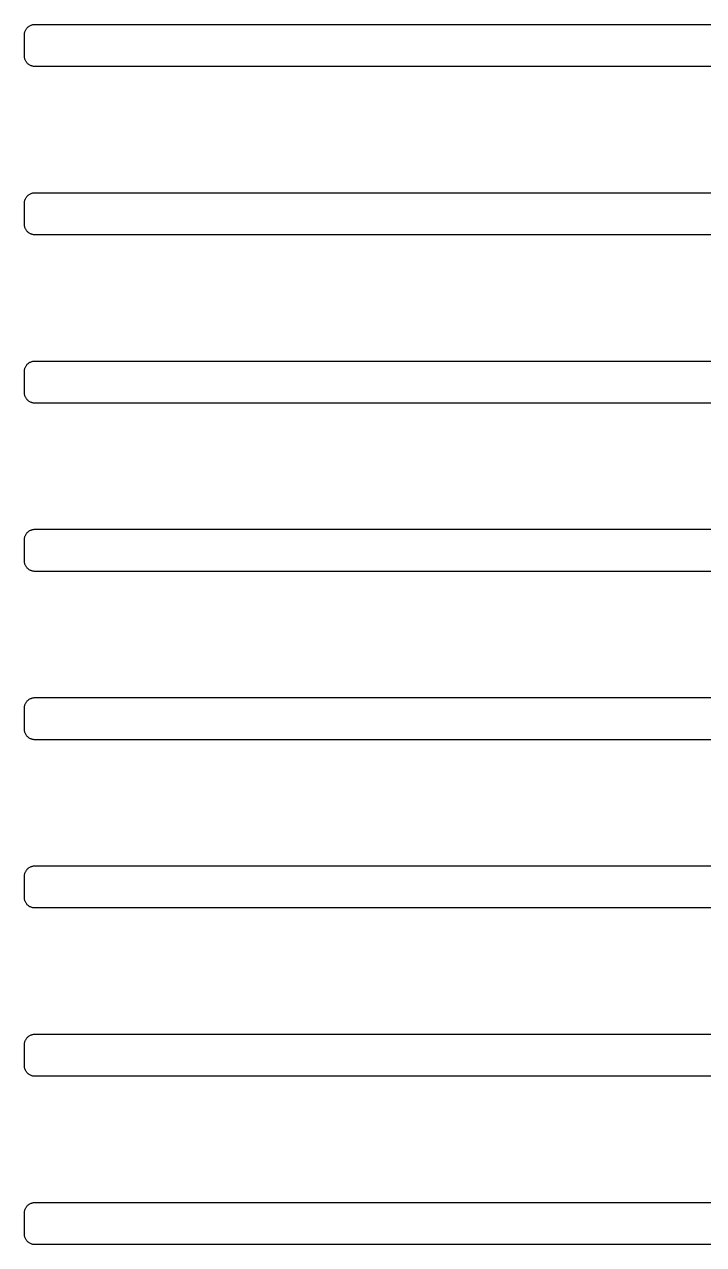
# Model space of a CAD drawing. Header units: metres. Extents: x -163 to 163, y -163 to 163.
# Drawn here: x -44.7 to -25.34, y -82.8 to -48 of the extents above; entities that cross this region are included whole.
import ezdxf

# ---------------------------------------------------------------- set-up
doc = ezdxf.new("R2010")
doc.units = ezdxf.units.M

msp = doc.modelspace()

# ---------------------------------------------------------------- linework, layer by layer
for p, q in [((-44.5267, -48.0275), (-44.5094, -48.02)), ((-44.5094, -48.02), (-44.4917, -48.0136)), ((-44.4917, -48.0136), (-44.4736, -48.0084)), ((-44.4736, -48.0084), (-44.4552, -48.0043)), ((-44.4552, -48.0043), (-44.4366, -48.0013)), ((-44.4366, -48.0013), (-44.4178, -47.9995)), ((-44.4178, -47.9995), (-44.3989, -47.9989)), ((-44.3989, -47.9989), (-17.3989, -47.9989)), ((-44.6989, -48.299), (-44.6983, -48.2801)), ((-44.6989, -48.8989), (-44.6989, -48.299)), ((-44.6983, -48.2801), (-44.6966, -48.2614)), ((-44.6966, -48.2614), (-44.6936, -48.2427)), ((-44.6936, -48.2427), (-44.6895, -48.2243)), ((-44.6895, -48.2243), (-44.6843, -48.2062)), ((-44.6843, -48.2062), (-44.6779, -48.1885)), ((-44.6779, -48.1885), (-44.6704, -48.1712)), ((-44.6704, -48.1712), (-44.6618, -48.1544)), ((-44.6618, -48.1544), (-44.6523, -48.1382)), ((-44.6523, -48.1382), (-44.6416, -48.1226)), ((-44.6416, -48.1226), (-44.6301, -48.1077)), ((-44.6301, -48.1077), (-44.6176, -48.0936)), ((-44.6176, -48.0936), (-44.6043, -48.0803)), ((-44.6043, -48.0803), (-44.5902, -48.0678)), ((-44.5902, -48.0678), (-44.5753, -48.0562)), ((-44.5753, -48.0562), (-44.5597, -48.0457)), ((-44.5597, -48.0457), (-44.5435, -48.0361)), ((-44.5435, -48.0361), (-44.5267, -48.0275)), ((-44.6983, -48.9178), (-44.6989, -48.8989)), ((-44.6966, -48.9366), (-44.6983, -48.9178)), ((-44.6936, -48.9552), (-44.6966, -48.9366)), ((-44.6895, -48.9736), (-44.6936, -48.9552)), ((-44.6843, -48.9917), (-44.6895, -48.9736)), ((-44.6779, -49.0094), (-44.6843, -48.9917)), ((-44.6704, -49.0267), (-44.6779, -49.0094)), ((-44.6618, -49.0435), (-44.6704, -49.0267)), ((-44.6523, -49.0597), (-44.6618, -49.0435)), ((-44.6416, -49.0753), (-44.6523, -49.0597)), ((-44.6301, -49.0902), (-44.6416, -49.0753)), ((-44.6176, -49.1043), (-44.6301, -49.0902)), ((-44.6043, -49.1176), (-44.6176, -49.1043)), ((-44.5902, -49.1301), (-44.6043, -49.1176)), ((-44.5753, -49.1416), (-44.5902, -49.1301)), ((-44.5597, -49.1523), (-44.5753, -49.1416)), ((-44.5435, -49.1618), (-44.5597, -49.1523)), ((-44.5267, -49.1704), (-44.5435, -49.1618)), ((-44.5094, -49.1779), (-44.5267, -49.1704)), ((-44.4917, -49.1843), (-44.5094, -49.1779)), ((-44.4736, -49.1895), (-44.4917, -49.1843)), ((-44.4552, -49.1936), (-44.4736, -49.1895)), ((-44.4366, -49.1966), (-44.4552, -49.1936)), ((-44.4178, -49.1983), (-44.4366, -49.1966)), ((-44.3989, -49.1989), (-44.4178, -49.1983)), ((-17.3989, -49.1989), (-44.3989, -49.1989)), ((-44.6301, -52.9077), (-44.6176, -52.8936)), ((-44.6176, -52.8936), (-44.6043, -52.8803)), ((-44.6043, -52.8803), (-44.5902, -52.8678)), ((-44.5902, -52.8678), (-44.5753, -52.8562)), ((-44.5753, -52.8562), (-44.5597, -52.8457)), ((-44.5597, -52.8457), (-44.5435, -52.8361)), ((-44.5435, -52.8361), (-44.5267, -52.8275)), ((-44.5267, -52.8275), (-44.5094, -52.82)), ((-44.5094, -52.82), (-44.4917, -52.8136)), ((-44.4917, -52.8136), (-44.4736, -52.8084)), ((-44.4736, -52.8084), (-44.4552, -52.8043)), ((-44.4552, -52.8043), (-44.4366, -52.8013)), ((-44.4366, -52.8013), (-44.4178, -52.7995)), ((-44.4178, -52.7995), (-44.3989, -52.799)), ((-44.3989, -52.799), (-17.3989, -52.799)), ((-44.6989, -53.099), (-44.6983, -53.0801)), ((-44.6989, -53.6989), (-44.6989, -53.099)), ((-44.6983, -53.0801), (-44.6966, -53.0614)), ((-44.6966, -53.0614), (-44.6936, -53.0427)), ((-44.6936, -53.0427), (-44.6895, -53.0243)), ((-44.6895, -53.0243), (-44.6843, -53.0062)), ((-44.6843, -53.0062), (-44.6779, -52.9885)), ((-44.6779, -52.9885), (-44.6704, -52.9712)), ((-44.6704, -52.9712), (-44.6618, -52.9544)), ((-44.6618, -52.9544), (-44.6523, -52.9382)), ((-44.6523, -52.9382), (-44.6416, -52.9226)), ((-44.6416, -52.9226), (-44.6301, -52.9077)), ((-44.6983, -53.7178), (-44.6989, -53.6989)), ((-44.6966, -53.7365), (-44.6983, -53.7178)), ((-44.6936, -53.7552), (-44.6966, -53.7365)), ((-44.6895, -53.7736), (-44.6936, -53.7552)), ((-44.6843, -53.7917), (-44.6895, -53.7736)), ((-44.6779, -53.8094), (-44.6843, -53.7917)), ((-44.6704, -53.8267), (-44.6779, -53.8094)), ((-44.6618, -53.8435), (-44.6704, -53.8267)), ((-44.6523, -53.8597), (-44.6618, -53.8435)), ((-44.6416, -53.8753), (-44.6523, -53.8597)), ((-44.6301, -53.8902), (-44.6416, -53.8753)), ((-44.6176, -53.9043), (-44.6301, -53.8902)), ((-44.6043, -53.9176), (-44.6176, -53.9043)), ((-44.5902, -53.9301), (-44.6043, -53.9176)), ((-44.5753, -53.9417), (-44.5902, -53.9301)), ((-44.5597, -53.9522), (-44.5753, -53.9417)), ((-44.5435, -53.9618), (-44.5597, -53.9522)), ((-44.5267, -53.9704), (-44.5435, -53.9618)), ((-44.5094, -53.9779), (-44.5267, -53.9704)), ((-44.4917, -53.9843), (-44.5094, -53.9779)), ((-44.4736, -53.9895), (-44.4917, -53.9843)), ((-44.4552, -53.9936), (-44.4736, -53.9895)), ((-44.4366, -53.9966), (-44.4552, -53.9936)), ((-44.4178, -53.9984), (-44.4366, -53.9966)), ((-44.3989, -53.9989), (-44.4178, -53.9984)), ((-17.3989, -53.9989), (-44.3989, -53.9989)), ((-44.6704, -57.7712), (-44.6618, -57.7544)), ((-44.6618, -57.7544), (-44.6523, -57.7382)), ((-44.6523, -57.7382), (-44.6416, -57.7226)), ((-44.6416, -57.7226), (-44.6301, -57.7077)), ((-44.6301, -57.7077), (-44.6176, -57.6936)), ((-44.6176, -57.6936), (-44.6043, -57.6803)), ((-44.6043, -57.6803), (-44.5902, -57.6678)), ((-44.5902, -57.6678), (-44.5753, -57.6562)), ((-44.5753, -57.6562), (-44.5597, -57.6456)), ((-44.5597, -57.6456), (-44.5435, -57.6361)), ((-44.5435, -57.6361), (-44.5267, -57.6275)), ((-44.5267, -57.6275), (-44.5094, -57.62)), ((-44.5094, -57.62), (-44.4917, -57.6136)), ((-44.4917, -57.6136), (-44.4736, -57.6084)), ((-44.4736, -57.6084), (-44.4552, -57.6043)), ((-44.4552, -57.6043), (-44.4366, -57.6013)), ((-44.4366, -57.6013), (-44.4178, -57.5995)), ((-44.4178, -57.5995), (-44.3989, -57.599)), ((-44.3989, -57.599), (-17.3989, -57.599)), ((-44.6989, -57.8989), (-44.6983, -57.8801)), ((-44.6989, -58.4989), (-44.6989, -57.8989)), ((-44.6983, -57.8801), (-44.6966, -57.8613)), ((-44.6966, -57.8613), (-44.6936, -57.8427)), ((-44.6936, -57.8427), (-44.6895, -57.8243)), ((-44.6895, -57.8243), (-44.6843, -57.8062)), ((-44.6843, -57.8062), (-44.6779, -57.7885)), ((-44.6779, -57.7885), (-44.6704, -57.7712)), ((-44.6983, -58.5178), (-44.6989, -58.4989)), ((-44.6966, -58.5365), (-44.6983, -58.5178)), ((-44.6936, -58.5552), (-44.6966, -58.5365)), ((-44.6895, -58.5735), (-44.6936, -58.5552)), ((-44.6843, -58.5917), (-44.6895, -58.5735)), ((-44.6779, -58.6094), (-44.6843, -58.5917)), ((-44.6704, -58.6267), (-44.6779, -58.6094)), ((-44.6618, -58.6435), (-44.6704, -58.6267)), ((-44.6523, -58.6597), (-44.6618, -58.6435)), ((-44.6416, -58.6753), (-44.6523, -58.6597)), ((-44.6301, -58.6902), (-44.6416, -58.6753)), ((-44.6176, -58.7043), (-44.6301, -58.6902)), ((-44.6043, -58.7176), (-44.6176, -58.7043)), ((-44.5902, -58.7301), (-44.6043, -58.7176)), ((-44.5753, -58.7417), (-44.5902, -58.7301)), ((-44.5597, -58.7522), (-44.5753, -58.7417)), ((-44.5435, -58.7618), (-44.5597, -58.7522)), ((-44.5267, -58.7704), (-44.5435, -58.7618)), ((-44.5094, -58.7779), (-44.5267, -58.7704)), ((-44.4917, -58.7843), (-44.5094, -58.7779)), ((-44.4736, -58.7895), (-44.4917, -58.7843)), ((-44.4552, -58.7936), (-44.4736, -58.7895)), ((-44.4366, -58.7966), (-44.4552, -58.7936)), ((-44.4178, -58.7984), (-44.4366, -58.7966)), ((-44.3989, -58.799), (-44.4178, -58.7984)), ((-17.3989, -58.799), (-44.3989, -58.799)), ((-44.6936, -62.6427), (-44.6895, -62.6243)), ((-44.6895, -62.6243), (-44.6843, -62.6062)), ((-44.6843, -62.6062), (-44.6779, -62.5885)), ((-44.6779, -62.5885), (-44.6704, -62.5712)), ((-44.6704, -62.5712), (-44.6618, -62.5544)), ((-44.6618, -62.5544), (-44.6523, -62.5382)), ((-44.6523, -62.5382), (-44.6416, -62.5226)), ((-44.6416, -62.5226), (-44.6301, -62.5077)), ((-44.6301, -62.5077), (-44.6176, -62.4936)), ((-44.6176, -62.4936), (-44.6043, -62.4803)), ((-44.6043, -62.4803), (-44.5902, -62.4678)), ((-44.5902, -62.4678), (-44.5753, -62.4562)), ((-44.5753, -62.4562), (-44.5597, -62.4456)), ((-44.5597, -62.4456), (-44.5435, -62.4361)), ((-44.5435, -62.4361), (-44.5267, -62.4275)), ((-44.5267, -62.4275), (-44.5094, -62.42)), ((-44.5094, -62.42), (-44.4917, -62.4136)), ((-44.4917, -62.4136), (-44.4736, -62.4084)), ((-44.4736, -62.4084), (-44.4552, -62.4043)), ((-44.4552, -62.4043), (-44.4366, -62.4013)), ((-44.4366, -62.4013), (-44.4178, -62.3995)), ((-44.4178, -62.3995), (-44.3989, -62.399)), ((-44.3989, -62.399), (-17.3989, -62.399)), ((-44.6989, -62.6989), (-44.6983, -62.6801)), ((-44.6989, -63.299), (-44.6989, -62.6989)), ((-44.6983, -62.6801), (-44.6966, -62.6613)), ((-44.6966, -62.6613), (-44.6936, -62.6427)), ((-44.6983, -63.3178), (-44.6989, -63.299)), ((-44.6966, -63.3365), (-44.6983, -63.3178)), ((-44.6936, -63.3552), (-44.6966, -63.3365)), ((-44.6895, -63.3736), (-44.6936, -63.3552)), ((-44.6843, -63.3916), (-44.6895, -63.3736)), ((-44.6779, -63.4094), (-44.6843, -63.3916)), ((-44.6704, -63.4267), (-44.6779, -63.4094)), ((-44.6618, -63.4435), (-44.6704, -63.4267)), ((-44.6523, -63.4597), (-44.6618, -63.4435)), ((-44.6416, -63.4753), (-44.6523, -63.4597)), ((-44.6301, -63.4902), (-44.6416, -63.4753)), ((-44.6176, -63.5043), (-44.6301, -63.4902)), ((-44.6043, -63.5176), (-44.6176, -63.5043)), ((-44.5902, -63.5301), (-44.6043, -63.5176)), ((-44.5753, -63.5417), (-44.5902, -63.5301)), ((-44.5597, -63.5522), (-44.5753, -63.5417)), ((-44.5435, -63.5618), (-44.5597, -63.5522)), ((-44.5267, -63.5704), (-44.5435, -63.5618)), ((-44.5094, -63.5779), (-44.5267, -63.5704)), ((-44.4917, -63.5843), (-44.5094, -63.5779)), ((-44.4736, -63.5895), (-44.4917, -63.5843)), ((-44.4552, -63.5936), (-44.4736, -63.5895)), ((-44.4366, -63.5966), (-44.4552, -63.5936)), ((-44.4178, -63.5984), (-44.4366, -63.5966)), ((-44.3989, -63.599), (-44.4178, -63.5984)), ((-17.3989, -63.599), (-44.3989, -63.599)), ((-44.6989, -67.4989), (-44.6983, -67.4801)), ((-44.6989, -68.099), (-44.6989, -67.4989)), ((-44.6983, -67.4801), (-44.6966, -67.4613)), ((-44.6966, -67.4613), (-44.6936, -67.4427)), ((-44.6936, -67.4427), (-44.6895, -67.4243)), ((-44.6895, -67.4243), (-44.6843, -67.4062)), ((-44.6843, -67.4062), (-44.6779, -67.3885)), ((-44.6779, -67.3885), (-44.6704, -67.3712)), ((-44.6704, -67.3712), (-44.6618, -67.3544)), ((-44.6618, -67.3544), (-44.6523, -67.3382)), ((-44.6523, -67.3382), (-44.6416, -67.3226)), ((-44.6416, -67.3226), (-44.6301, -67.3077)), ((-44.6301, -67.3077), (-44.6176, -67.2936)), ((-44.6176, -67.2936), (-44.6043, -67.2803)), ((-44.6043, -67.2803), (-44.5902, -67.2678)), ((-44.5902, -67.2678), (-44.5753, -67.2562)), ((-44.5753, -67.2562), (-44.5597, -67.2457)), ((-44.5597, -67.2457), (-44.5435, -67.2361)), ((-44.5435, -67.2361), (-44.5267, -67.2275)), ((-44.5267, -67.2275), (-44.5094, -67.22)), ((-44.5094, -67.22), (-44.4917, -67.2136)), ((-44.4917, -67.2136), (-44.4736, -67.2084)), ((-44.4736, -67.2084), (-44.4552, -67.2043)), ((-44.4552, -67.2043), (-44.4366, -67.2013)), ((-44.4366, -67.2013), (-44.4178, -67.1995)), ((-44.4178, -67.1995), (-44.3989, -67.1989)), ((-44.3989, -67.1989), (-17.3989, -67.1989)), ((-44.6983, -68.1178), (-44.6989, -68.099)), ((-44.6966, -68.1366), (-44.6983, -68.1178)), ((-44.6936, -68.1552), (-44.6966, -68.1366)), ((-44.6895, -68.1736), (-44.6936, -68.1552)), ((-44.6843, -68.1917), (-44.6895, -68.1736)), ((-44.6779, -68.2094), (-44.6843, -68.1917)), ((-44.6704, -68.2267), (-44.6779, -68.2094)), ((-44.6618, -68.2435), (-44.6704, -68.2267)), ((-44.6523, -68.2597), (-44.6618, -68.2435)), ((-44.6416, -68.2753), (-44.6523, -68.2597)), ((-44.6301, -68.2902), (-44.6416, -68.2753)), ((-44.6176, -68.3043), (-44.6301, -68.2902)), ((-44.6043, -68.3176), (-44.6176, -68.3043)), ((-44.5902, -68.3301), (-44.6043, -68.3176)), ((-44.5753, -68.3417), (-44.5902, -68.3301)), ((-44.5597, -68.3522), (-44.5753, -68.3417)), ((-44.5435, -68.3618), (-44.5597, -68.3522)), ((-44.5267, -68.3704), (-44.5435, -68.3618)), ((-44.5094, -68.3779), (-44.5267, -68.3704)), ((-44.4917, -68.3843), (-44.5094, -68.3779)), ((-44.4736, -68.3895), (-44.4917, -68.3843)), ((-44.4552, -68.3936), (-44.4736, -68.3895)), ((-44.4366, -68.3966), (-44.4552, -68.3936)), ((-44.4178, -68.3984), (-44.4366, -68.3966)), ((-44.3989, -68.399), (-44.4178, -68.3984)), ((-17.3989, -68.399), (-44.3989, -68.399)), ((-44.5597, -72.0457), (-44.5435, -72.0361)), ((-44.5435, -72.0361), (-44.5267, -72.0275)), ((-44.5267, -72.0275), (-44.5094, -72.02)), ((-44.5094, -72.02), (-44.4917, -72.0136)), ((-44.4917, -72.0136), (-44.4736, -72.0084)), ((-44.4736, -72.0084), (-44.4552, -72.0043)), ((-44.4552, -72.0043), (-44.4366, -72.0013)), ((-44.4366, -72.0013), (-44.4178, -71.9995)), ((-44.4178, -71.9995), (-44.3989, -71.9989)), ((-44.3989, -71.9989), (-17.3989, -71.9989)), ((-44.6989, -72.299), (-44.6983, -72.2801)), ((-44.6989, -72.899), (-44.6989, -72.299)), ((-44.6983, -72.2801), (-44.6966, -72.2614)), ((-44.6966, -72.2614), (-44.6936, -72.2427)), ((-44.6936, -72.2427), (-44.6895, -72.2243)), ((-44.6895, -72.2243), (-44.6843, -72.2063)), ((-44.6843, -72.2063), (-44.6779, -72.1885)), ((-44.6779, -72.1885), (-44.6704, -72.1712)), ((-44.6704, -72.1712), (-44.6618, -72.1544)), ((-44.6618, -72.1544), (-44.6523, -72.1382)), ((-44.6523, -72.1382), (-44.6416, -72.1226)), ((-44.6416, -72.1226), (-44.6301, -72.1077)), ((-44.6301, -72.1077), (-44.6176, -72.0936)), ((-44.6176, -72.0936), (-44.6043, -72.0803)), ((-44.6043, -72.0803), (-44.5902, -72.0678)), ((-44.5902, -72.0678), (-44.5753, -72.0562)), ((-44.5753, -72.0562), (-44.5597, -72.0457)), ((-44.6983, -72.9178), (-44.6989, -72.899)), ((-44.6966, -72.9366), (-44.6983, -72.9178)), ((-44.6936, -72.9552), (-44.6966, -72.9366)), ((-44.6895, -72.9736), (-44.6936, -72.9552)), ((-44.6843, -72.9917), (-44.6895, -72.9736)), ((-44.6779, -73.0094), (-44.6843, -72.9917)), ((-44.6704, -73.0267), (-44.6779, -73.0094)), ((-44.6618, -73.0435), (-44.6704, -73.0267)), ((-44.6523, -73.0597), (-44.6618, -73.0435)), ((-44.6416, -73.0753), (-44.6523, -73.0597)), ((-44.6301, -73.0902), (-44.6416, -73.0753)), ((-44.6176, -73.1043), (-44.6301, -73.0902)), ((-44.6043, -73.1176), (-44.6176, -73.1043)), ((-44.5902, -73.1301), (-44.6043, -73.1176)), ((-44.5753, -73.1416), (-44.5902, -73.1301)), ((-44.5597, -73.1523), (-44.5753, -73.1416)), ((-44.5435, -73.1618), (-44.5597, -73.1523)), ((-44.5267, -73.1704), (-44.5435, -73.1618)), ((-44.5094, -73.1779), (-44.5267, -73.1704)), ((-44.4917, -73.1843), (-44.5094, -73.1779)), ((-44.4736, -73.1895), (-44.4917, -73.1843)), ((-44.4552, -73.1936), (-44.4736, -73.1895)), ((-44.4366, -73.1966), (-44.4552, -73.1936)), ((-44.4178, -73.1984), (-44.4366, -73.1966)), ((-44.3989, -73.1989), (-44.4178, -73.1984)), ((-17.3989, -73.1989), (-44.3989, -73.1989)), ((-44.6416, -76.9226), (-44.6301, -76.9077)), ((-44.6301, -76.9077), (-44.6176, -76.8936)), ((-44.6176, -76.8936), (-44.6043, -76.8803)), ((-44.6043, -76.8803), (-44.5902, -76.8678)), ((-44.5902, -76.8678), (-44.5753, -76.8562)), ((-44.5753, -76.8562), (-44.5597, -76.8457)), ((-44.5597, -76.8457), (-44.5435, -76.8361)), ((-44.5435, -76.8361), (-44.5267, -76.8275)), ((-44.5267, -76.8275), (-44.5094, -76.82)), ((-44.5094, -76.82), (-44.4917, -76.8136)), ((-44.4917, -76.8136), (-44.4736, -76.8084)), ((-44.4736, -76.8084), (-44.4552, -76.8043)), ((-44.4552, -76.8043), (-44.4366, -76.8013)), ((-44.4366, -76.8013), (-44.4178, -76.7995)), ((-44.4178, -76.7995), (-44.3989, -76.799)), ((-44.3989, -76.799), (-17.3989, -76.799)), ((-44.6989, -77.099), (-44.6983, -77.0801)), ((-44.6989, -77.6989), (-44.6989, -77.099)), ((-44.6983, -77.0801), (-44.6966, -77.0614)), ((-44.6966, -77.0614), (-44.6936, -77.0427)), ((-44.6936, -77.0427), (-44.6895, -77.0243)), ((-44.6895, -77.0243), (-44.6843, -77.0062)), ((-44.6843, -77.0062), (-44.6779, -76.9885)), ((-44.6779, -76.9885), (-44.6704, -76.9712)), ((-44.6704, -76.9712), (-44.6618, -76.9544)), ((-44.6618, -76.9544), (-44.6523, -76.9382)), ((-44.6523, -76.9382), (-44.6416, -76.9226)), ((-44.6983, -77.7178), (-44.6989, -77.6989)), ((-44.6966, -77.7365), (-44.6983, -77.7178)), ((-44.6936, -77.7552), (-44.6966, -77.7365)), ((-44.6895, -77.7736), (-44.6936, -77.7552)), ((-44.6843, -77.7917), (-44.6895, -77.7736)), ((-44.6779, -77.8094), (-44.6843, -77.7917)), ((-44.6704, -77.8267), (-44.6779, -77.8094)), ((-44.6618, -77.8435), (-44.6704, -77.8267)), ((-44.6523, -77.8597), (-44.6618, -77.8435)), ((-44.6416, -77.8753), (-44.6523, -77.8597)), ((-44.6301, -77.8902), (-44.6416, -77.8753)), ((-44.6176, -77.9043), (-44.6301, -77.8902)), ((-44.6043, -77.9176), (-44.6176, -77.9043)), ((-44.5902, -77.9301), (-44.6043, -77.9176)), ((-44.5753, -77.9417), (-44.5902, -77.9301)), ((-44.5597, -77.9522), (-44.5753, -77.9417)), ((-44.5435, -77.9618), (-44.5597, -77.9522)), ((-44.5267, -77.9704), (-44.5435, -77.9618)), ((-44.5094, -77.9779), (-44.5267, -77.9704)), ((-44.4917, -77.9843), (-44.5094, -77.9779)), ((-44.4736, -77.9895), (-44.4917, -77.9843)), ((-44.4552, -77.9936), (-44.4736, -77.9895)), ((-44.4366, -77.9966), (-44.4552, -77.9936)), ((-44.4178, -77.9984), (-44.4366, -77.9966)), ((-44.3989, -77.9989), (-44.4178, -77.9984)), ((-17.3989, -77.9989), (-44.3989, -77.9989)), ((-44.6779, -81.7885), (-44.6704, -81.7712)), ((-44.6704, -81.7712), (-44.6618, -81.7544)), ((-44.6618, -81.7544), (-44.6523, -81.7382)), ((-44.6523, -81.7382), (-44.6416, -81.7226)), ((-44.6416, -81.7226), (-44.6301, -81.7077)), ((-44.6301, -81.7077), (-44.6176, -81.6936)), ((-44.6176, -81.6936), (-44.6043, -81.6803)), ((-44.6043, -81.6803), (-44.5902, -81.6678)), ((-44.5902, -81.6678), (-44.5753, -81.6562)), ((-44.5753, -81.6562), (-44.5597, -81.6456)), ((-44.5597, -81.6456), (-44.5435, -81.6361)), ((-44.5435, -81.6361), (-44.5267, -81.6275)), ((-44.5267, -81.6275), (-44.5094, -81.62)), ((-44.5094, -81.62), (-44.4917, -81.6136)), ((-44.4917, -81.6136), (-44.4736, -81.6084)), ((-44.4736, -81.6084), (-44.4552, -81.6043)), ((-44.4552, -81.6043), (-44.4366, -81.6013)), ((-44.4366, -81.6013), (-44.4178, -81.5995)), ((-44.4178, -81.5995), (-44.3989, -81.599)), ((-44.3989, -81.599), (-17.3989, -81.599)), ((-44.6989, -81.899), (-44.6983, -81.8801)), ((-44.6989, -82.4989), (-44.6989, -81.899)), ((-44.6983, -81.8801), (-44.6966, -81.8613)), ((-44.6966, -81.8613), (-44.6936, -81.8427)), ((-44.6936, -81.8427), (-44.6895, -81.8243)), ((-44.6895, -81.8243), (-44.6843, -81.8062)), ((-44.6843, -81.8062), (-44.6779, -81.7885)), ((-44.6983, -82.5178), (-44.6989, -82.4989)), ((-44.6966, -82.5365), (-44.6983, -82.5178)), ((-44.6936, -82.5552), (-44.6966, -82.5365)), ((-44.6895, -82.5736), (-44.6936, -82.5552)), ((-44.6843, -82.5917), (-44.6895, -82.5736)), ((-44.6779, -82.6094), (-44.6843, -82.5917)), ((-44.6704, -82.6267), (-44.6779, -82.6094)), ((-44.6618, -82.6435), (-44.6704, -82.6267)), ((-44.6523, -82.6597), (-44.6618, -82.6435)), ((-44.6416, -82.6753), (-44.6523, -82.6597)), ((-44.6301, -82.6902), (-44.6416, -82.6753)), ((-44.6176, -82.7043), (-44.6301, -82.6902)), ((-44.6043, -82.7176), (-44.6176, -82.7043)), ((-44.5902, -82.7301), (-44.6043, -82.7176)), ((-44.5753, -82.7417), (-44.5902, -82.7301)), ((-44.5597, -82.7522), (-44.5753, -82.7417)), ((-44.5435, -82.7618), (-44.5597, -82.7522)), ((-44.5267, -82.7704), (-44.5435, -82.7618)), ((-44.5094, -82.7779), (-44.5267, -82.7704)), ((-44.4917, -82.7843), (-44.5094, -82.7779)), ((-44.4736, -82.7895), (-44.4917, -82.7843)), ((-44.4552, -82.7936), (-44.4736, -82.7895)), ((-44.4366, -82.7966), (-44.4552, -82.7936)), ((-44.4178, -82.7984), (-44.4366, -82.7966)), ((-44.3989, -82.799), (-44.4178, -82.7984)), ((-17.3989, -82.799), (-44.3989, -82.799))]:
    msp.add_line(p, q)

doc.saveas('drawing.dxf')
